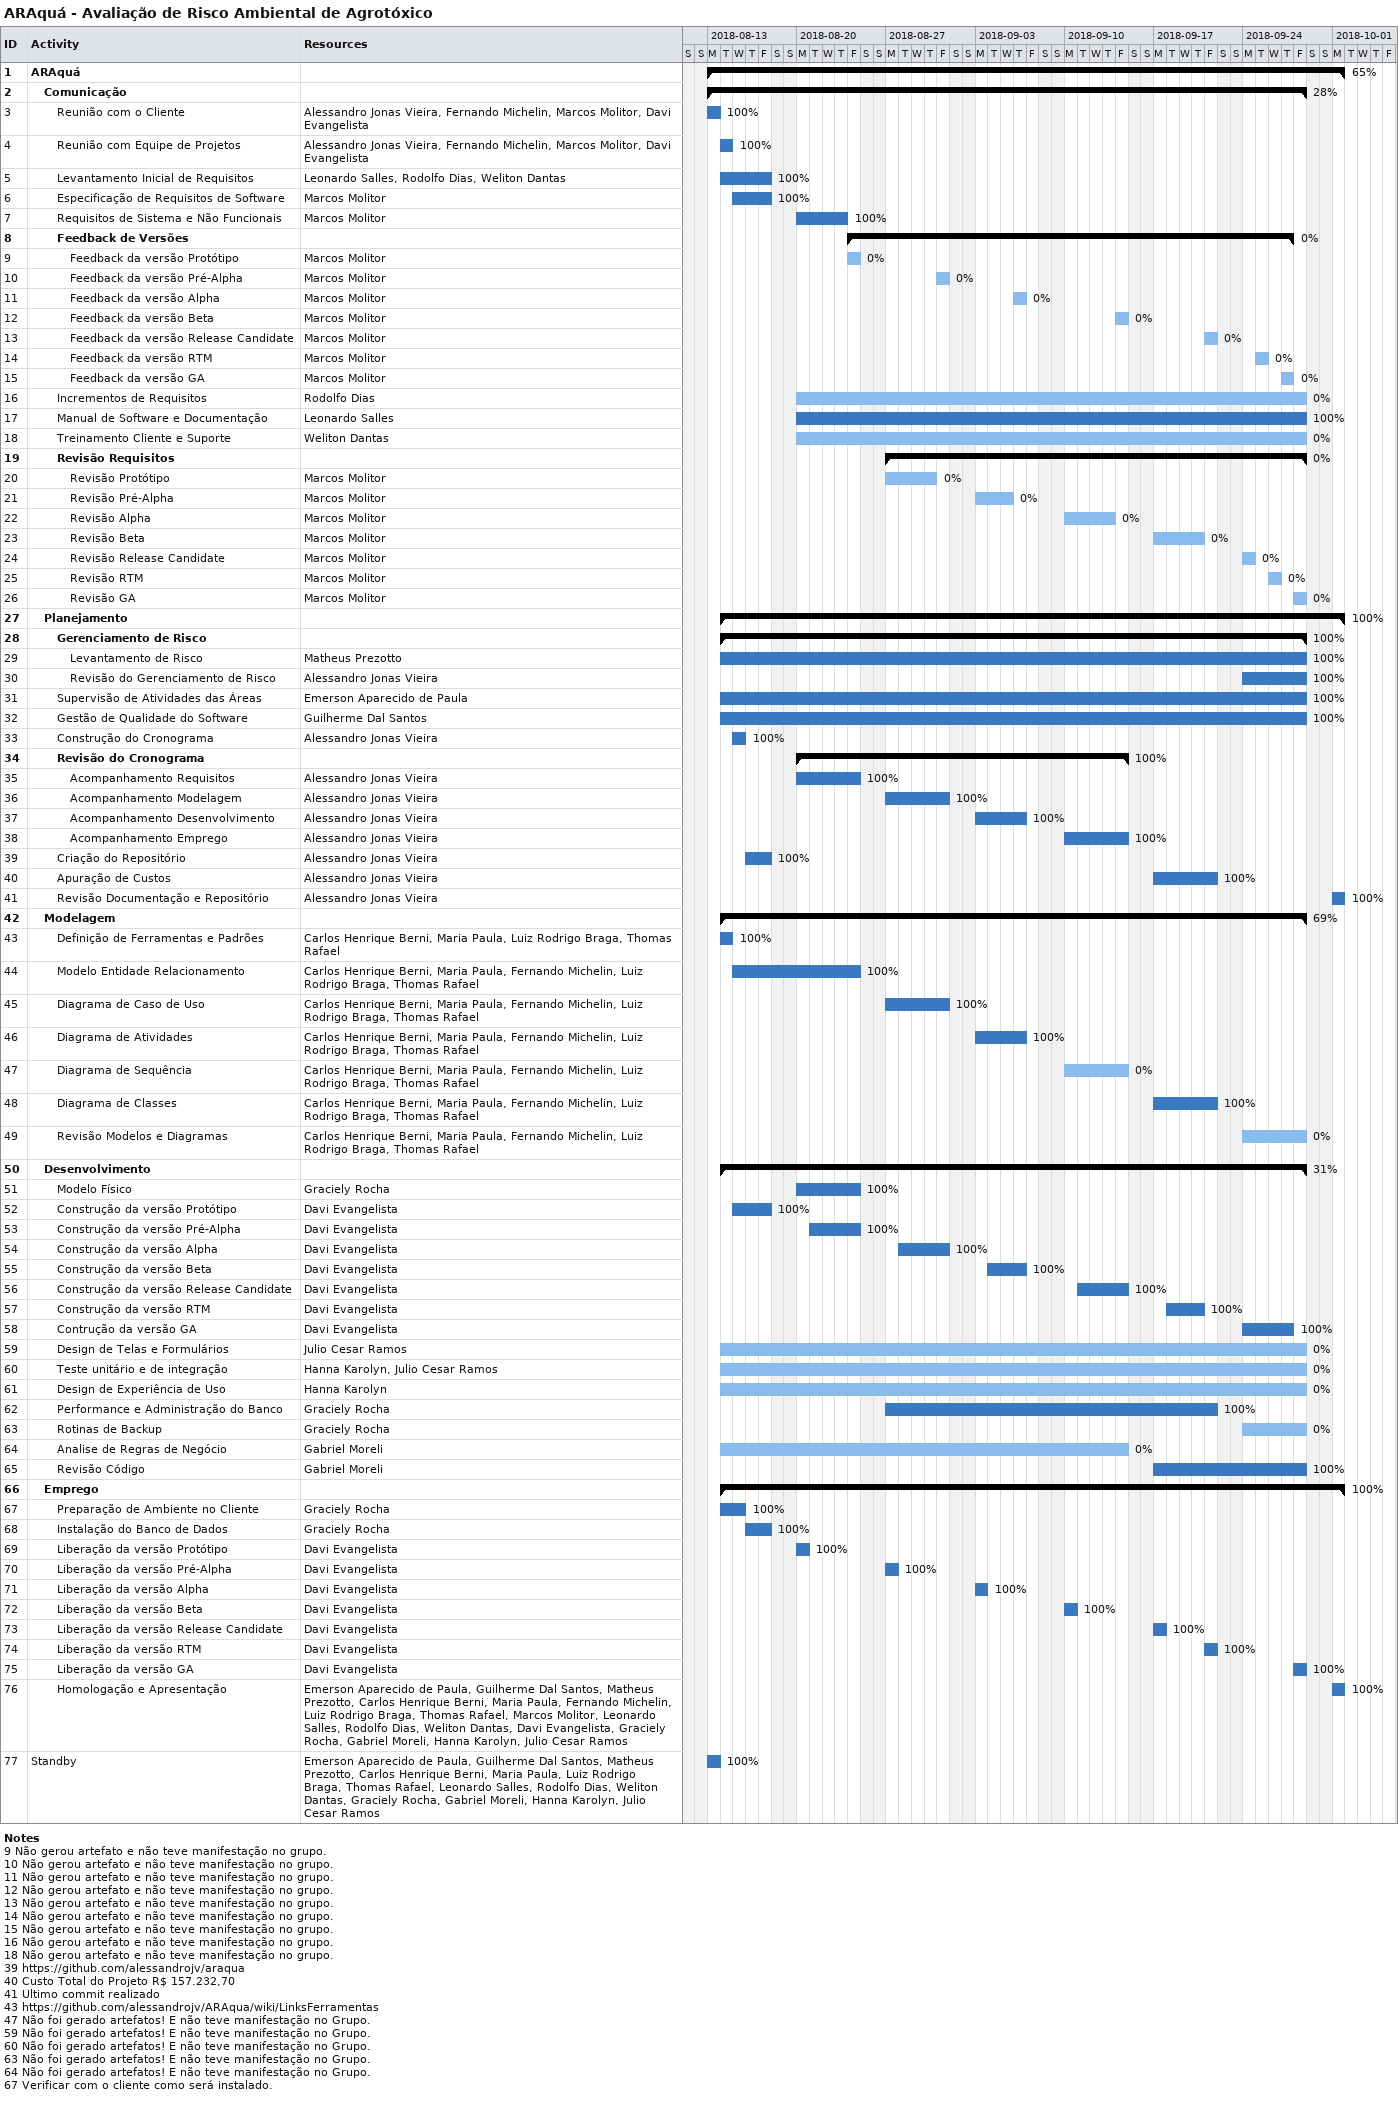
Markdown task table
ARAquá - Avaliação de Risco Ambiental de Agrotóxico

| ID | Level | Task | Start | Finish | Resources | % complete |
|---|---|---|---|---|---|---|
| 1 | 1 | **ARAquá** | 2018-08-13 | 2018-10-01 |  | 65 |
| 2 | 2 | **Comunicação** | 2018-08-13 | 2018-09-28 |  | 28 |
| 3 | 3 | Reunião com o Cliente | 2018-08-13 | 2018-08-13 | Alessandro Jonas Vieira, Fernando Michelin, Marcos Molitor, Davi Evangelista | 100 |
| 4 | 3 | Reunião com Equipe de Projetos | 2018-08-14 | 2018-08-14 | Alessandro Jonas Vieira, Fernando Michelin, Marcos Molitor, Davi Evangelista | 100 |
| 5 | 3 | Levantamento Inicial de Requisitos | 2018-08-14 | 2018-08-17 | Leonardo Salles, Rodolfo Dias, Weliton Dantas | 100 |
| 6 | 3 | Especificação de Requisitos de Software | 2018-08-15 | 2018-08-17 | Marcos Molitor | 100 |
| 7 | 3 | Requisitos de Sistema e Não Funcionais | 2018-08-20 | 2018-08-23 | Marcos Molitor | 100 |
| 8 | 3 | **Feedback de Versões** | 2018-08-24 | 2018-09-27 |  | 0 |
| 9 | 4 | Feedback da versão Protótipo | 2018-08-24 | 2018-08-24 | Marcos Molitor | 0 |
| 10 | 4 | Feedback da versão Pré-Alpha | 2018-08-31 | 2018-08-31 | Marcos Molitor | 0 |
| 11 | 4 | Feedback da versão Alpha | 2018-09-06 | 2018-09-06 | Marcos Molitor | 0 |
| 12 | 4 | Feedback da versão Beta | 2018-09-14 | 2018-09-14 | Marcos Molitor | 0 |
| 13 | 4 | Feedback da versão Release Candidate | 2018-09-21 | 2018-09-21 | Marcos Molitor | 0 |
| 14 | 4 | Feedback da versão RTM | 2018-09-25 | 2018-09-25 | Marcos Molitor | 0 |
| 15 | 4 | Feedback da versão GA | 2018-09-27 | 2018-09-27 | Marcos Molitor | 0 |
| 16 | 3 | Incrementos de Requisitos | 2018-08-20 | 2018-09-28 | Rodolfo Dias | 0 |
| 17 | 3 | Manual de Software e Documentação | 2018-08-20 | 2018-09-28 | Leonardo Salles | 100 |
| 18 | 3 | Treinamento Cliente e Suporte | 2018-08-20 | 2018-09-28 | Weliton Dantas | 0 |
| 19 | 3 | **Revisão Requisitos** | 2018-08-27 | 2018-09-28 |  | 0 |
| 20 | 4 | Revisão Protótipo | 2018-08-27 | 2018-08-30 | Marcos Molitor | 0 |
| 21 | 4 | Revisão Pré-Alpha | 2018-09-03 | 2018-09-05 | Marcos Molitor | 0 |
| 22 | 4 | Revisão Alpha | 2018-09-10 | 2018-09-13 | Marcos Molitor | 0 |
| 23 | 4 | Revisão Beta | 2018-09-17 | 2018-09-20 | Marcos Molitor | 0 |
| 24 | 4 | Revisão Release Candidate | 2018-09-24 | 2018-09-24 | Marcos Molitor | 0 |
| 25 | 4 | Revisão RTM | 2018-09-26 | 2018-09-26 | Marcos Molitor | 0 |
| 26 | 4 | Revisão GA | 2018-09-28 | 2018-09-28 | Marcos Molitor | 0 |
| 27 | 2 | **Planejamento** | 2018-08-14 | 2018-10-01 |  | 100 |
| 28 | 3 | **Gerenciamento de Risco** | 2018-08-14 | 2018-09-28 |  | 100 |
| 29 | 4 | Levantamento de Risco | 2018-08-14 | 2018-09-28 | Matheus Prezotto | 100 |
| 30 | 4 | Revisão do Gerenciamento de Risco | 2018-09-24 | 2018-09-28 | Alessandro Jonas Vieira | 100 |
| 31 | 3 | Supervisão de Atividades das Áreas | 2018-08-14 | 2018-09-28 | Emerson Aparecido de Paula | 100 |
| 32 | 3 | Gestão de Qualidade do Software | 2018-08-14 | 2018-09-28 | Guilherme Dal Santos | 100 |
| 33 | 3 | Construção do Cronograma | 2018-08-15 | 2018-08-15 | Alessandro Jonas Vieira | 100 |
| 34 | 3 | **Revisão do Cronograma** | 2018-08-20 | 2018-09-14 |  | 100 |
| 35 | 4 | Acompanhamento Requisitos | 2018-08-20 | 2018-08-24 | Alessandro Jonas Vieira | 100 |
| 36 | 4 | Acompanhamento Modelagem | 2018-08-27 | 2018-08-31 | Alessandro Jonas Vieira | 100 |
| 37 | 4 | Acompanhamento Desenvolvimento | 2018-09-03 | 2018-09-06 | Alessandro Jonas Vieira | 100 |
| 38 | 4 | Acompanhamento Emprego | 2018-09-10 | 2018-09-14 | Alessandro Jonas Vieira | 100 |
| 39 | 3 | Criação do Repositório | 2018-08-16 | 2018-08-17 | Alessandro Jonas Vieira | 100 |
| 40 | 3 | Apuração de Custos | 2018-09-17 | 2018-09-21 | Alessandro Jonas Vieira | 100 |
| 41 | 3 | Revisão Documentação e Repositório | 2018-10-01 | 2018-10-01 | Alessandro Jonas Vieira | 100 |
| 42 | 2 | **Modelagem** | 2018-08-14 | 2018-09-28 |  | 69 |
| 43 | 3 | Definição de Ferramentas e Padrões | 2018-08-14 | 2018-08-14 | Carlos Henrique Berni, Maria Paula, Luiz Rodrigo Braga, Thomas Rafael | 100 |
| 44 | 3 | Modelo Entidade Relacionamento | 2018-08-15 | 2018-08-24 | Carlos Henrique Berni, Maria Paula, Fernando Michelin, Luiz Rodrigo Braga, Thomas Rafael | 100 |
| 45 | 3 | Diagrama de Caso de Uso | 2018-08-27 | 2018-08-31 | Carlos Henrique Berni, Maria Paula, Fernando Michelin, Luiz Rodrigo Braga, Thomas Rafael | 100 |
| 46 | 3 | Diagrama de Atividades | 2018-09-03 | 2018-09-06 | Carlos Henrique Berni, Maria Paula, Fernando Michelin, Luiz Rodrigo Braga, Thomas Rafael | 100 |
| 47 | 3 | Diagrama de Sequência | 2018-09-10 | 2018-09-14 | Carlos Henrique Berni, Maria Paula, Fernando Michelin, Luiz Rodrigo Braga, Thomas Rafael | 0 |
| 48 | 3 | Diagrama de Classes | 2018-09-17 | 2018-09-21 | Carlos Henrique Berni, Maria Paula, Fernando Michelin, Luiz Rodrigo Braga, Thomas Rafael | 100 |
| 49 | 3 | Revisão Modelos e Diagramas | 2018-09-24 | 2018-09-28 | Carlos Henrique Berni, Maria Paula, Fernando Michelin, Luiz Rodrigo Braga, Thomas Rafael | 0 |
| 50 | 2 | **Desenvolvimento** | 2018-08-14 | 2018-09-28 |  | 31 |
| 51 | 3 | Modelo Físico | 2018-08-20 | 2018-08-24 | Graciely Rocha | 100 |
| 52 | 3 | Construção da versão Protótipo | 2018-08-15 | 2018-08-17 | Davi Evangelista | 100 |
| 53 | 3 | Construção da versão Pré-Alpha | 2018-08-21 | 2018-08-24 | Davi Evangelista | 100 |
| 54 | 3 | Construção da versão Alpha | 2018-08-28 | 2018-08-31 | Davi Evangelista | 100 |
| 55 | 3 | Construção da versão Beta | 2018-09-04 | 2018-09-06 | Davi Evangelista | 100 |
| 56 | 3 | Construção da versão Release Candidate | 2018-09-11 | 2018-09-14 | Davi Evangelista | 100 |
| 57 | 3 | Construção da versão RTM | 2018-09-18 | 2018-09-20 | Davi Evangelista | 100 |
| 58 | 3 | Contrução da versão GA | 2018-09-24 | 2018-09-27 | Davi Evangelista | 100 |
| 59 | 3 | Design de Telas e Formulários | 2018-08-14 | 2018-09-28 | Julio Cesar Ramos | 0 |
| 60 | 3 | Teste unitário e de integração | 2018-08-14 | 2018-09-28 | Hanna Karolyn, Julio Cesar Ramos | 0 |
| 61 | 3 | Design de Experiência de Uso | 2018-08-14 | 2018-09-28 | Hanna Karolyn | 0 |
| 62 | 3 | Performance e Administração do Banco | 2018-08-27 | 2018-09-21 | Graciely Rocha | 100 |
| 63 | 3 | Rotinas de Backup | 2018-09-24 | 2018-09-28 | Graciely Rocha | 0 |
| 64 | 3 | Analise de Regras de Negócio | 2018-08-14 | 2018-09-14 | Gabriel Moreli | 0 |
| 65 | 3 | Revisão Código | 2018-09-17 | 2018-09-28 | Gabriel Moreli | 100 |
| 66 | 2 | **Emprego** | 2018-08-14 | 2018-10-01 |  | 100 |
| 67 | 3 | Preparação de Ambiente no Cliente | 2018-08-14 | 2018-08-15 | Graciely Rocha | 100 |
| 68 | 3 | Instalação do Banco de Dados | 2018-08-16 | 2018-08-17 | Graciely Rocha | 100 |
| 69 | 3 | Liberação da versão Protótipo | 2018-08-20 | 2018-08-20 | Davi Evangelista | 100 |
| 70 | 3 | Liberação da versão Pré-Alpha | 2018-08-27 | 2018-08-27 | Davi Evangelista | 100 |
| 71 | 3 | Liberação da versão Alpha | 2018-09-03 | 2018-09-03 | Davi Evangelista | 100 |
| 72 | 3 | Liberação da versão Beta | 2018-09-10 | 2018-09-10 | Davi Evangelista | 100 |
| 73 | 3 | Liberação da versão Release Candidate | 2018-09-17 | 2018-09-17 | Davi Evangelista | 100 |
| 74 | 3 | Liberação da versão RTM | 2018-09-21 | 2018-09-21 | Davi Evangelista | 100 |
| 75 | 3 | Liberação da versão GA | 2018-09-28 | 2018-09-28 | Davi Evangelista | 100 |
| 76 | 3 | Homologação e Apresentação | 2018-10-01 | 2018-10-01 | Emerson Aparecido de Paula, Guilherme Dal Santos, Matheus Prezotto, Carlos Henrique Berni, Maria Paula, Fernando Michelin, Luiz Rodrigo Braga, Thomas Rafael, Marcos Molitor, Leonardo Salles, Rodolfo Dias, Weliton Dantas, Davi Evangelista, Graciely Rocha, Gabriel Moreli, Hanna Karolyn, Julio Cesar Ramos | 100 |
| 77 | 1 | Standby | 2018-08-13 | 2018-08-13 | Emerson Aparecido de Paula, Guilherme Dal Santos, Matheus Prezotto, Carlos Henrique Berni, Maria Paula, Luiz Rodrigo Braga, Thomas Rafael, Leonardo Salles, Rodolfo Dias, Weliton Dantas, Graciely Rocha, Gabriel Moreli, Hanna Karolyn, Julio Cesar Ramos | 100 |

Notes
- 9: Não gerou artefato e não teve manifestação no grupo.
- 10: Não gerou artefato e não teve manifestação no grupo.
- 11: Não gerou artefato e não teve manifestação no grupo.
- 12: Não gerou artefato e não teve manifestação no grupo.
- 13: Não gerou artefato e não teve manifestação no grupo.
- 14: Não gerou artefato e não teve manifestação no grupo.
- 15: Não gerou artefato e não teve manifestação no grupo.
- 16: Não gerou artefato e não teve manifestação no grupo.
- 18: Não gerou artefato e não teve manifestação no grupo.
- 39: https://github.com/alessandrojv/araqua
- 40: Custo Total do Projeto R$ 157.232,70
- 41: Ultimo commit realizado
- 43: https://github.com/alessandrojv/ARAqua/wiki/LinksFerramentas
- 47: Não foi gerado artefatos! E não teve manifestação no Grupo.
- 59: Não foi gerado artefatos! E não teve manifestação no Grupo.
- 60: Não foi gerado artefatos! E não teve manifestação no Grupo.
- 63: Não foi gerado artefatos! E não teve manifestação no Grupo.
- 64: Não foi gerado artefatos! E não teve manifestação no Grupo.
- 67: Verificar com o cliente como será instalado.
